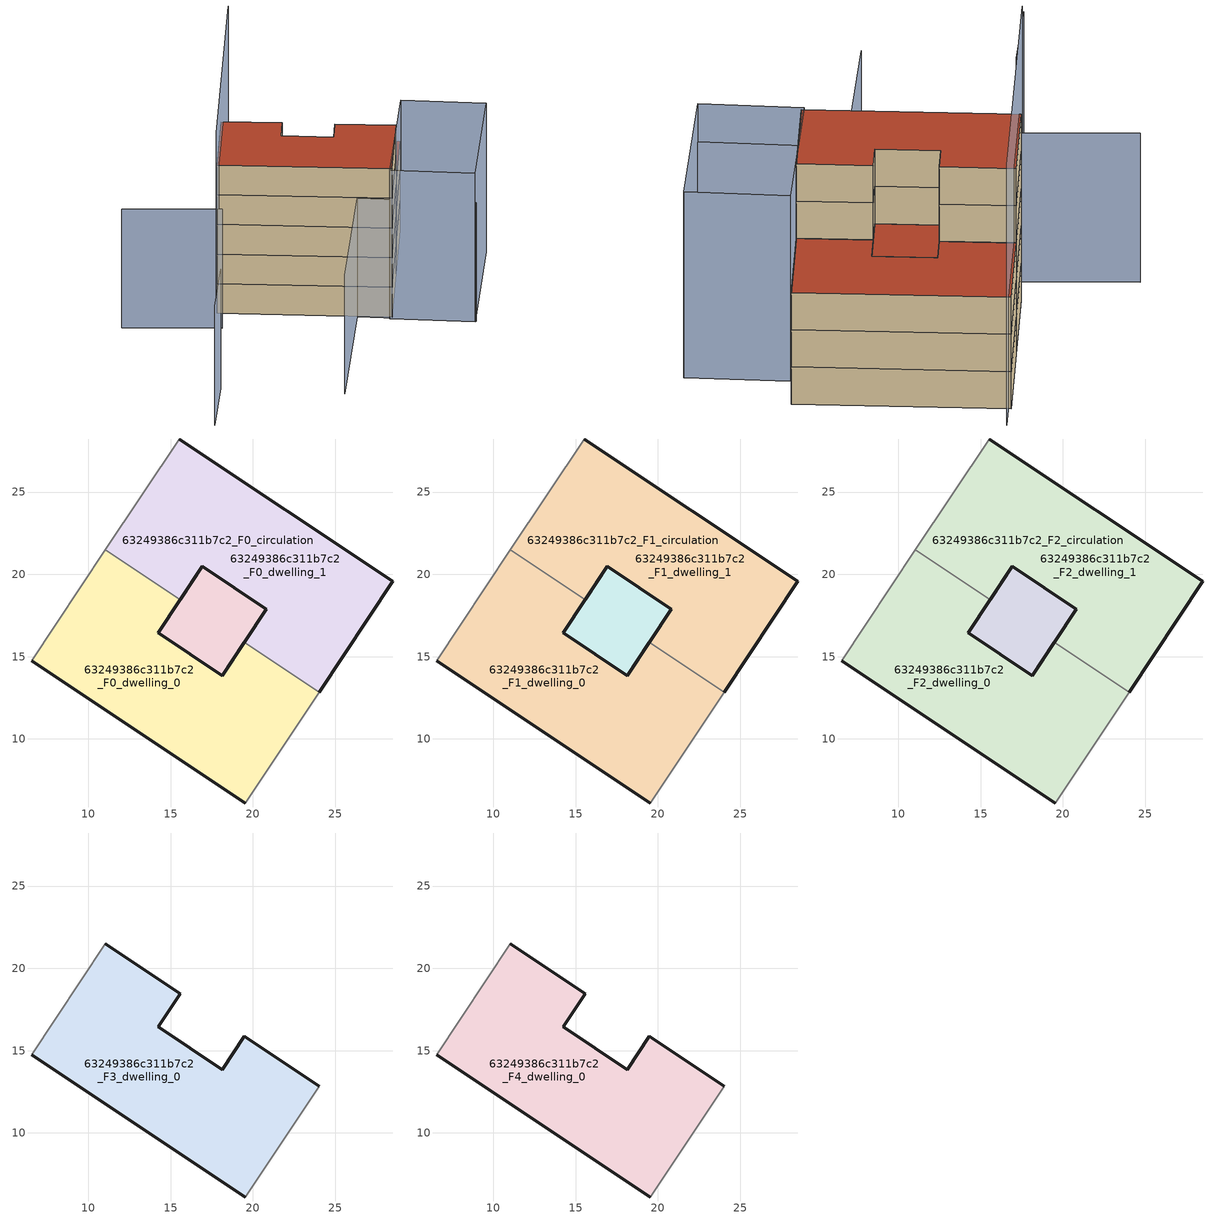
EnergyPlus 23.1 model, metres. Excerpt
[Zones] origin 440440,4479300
63249386c311b7c2_F0_dwelling_0
 floor ground (EU_floor_Construction): 19.48,15.87 24.03,12.85 19.55,6.11 6.56,14.74 11.04,21.48 15.58,18.46 14.24,16.44 18.14,13.85 z0; 20.82,17.89 19.48,15.87 18.14,13.85 14.24,16.44 15.58,18.46 16.93,20.48 z0
 wall outside (EU_wall_Construction): 6.56,14.74 19.55,6.11 / 19.48,15.87 18.14,13.85 14.24,16.44 15.58,18.46 z0:3
 wall adiabatic (EU_wall_Construction): 19.55,6.11 24.03,12.85 / 11.04,21.48 6.56,14.74 z0:3
 wall to 63249386c311b7c2_F0_dwelling_1 (EU_wall_Construction): 24.03,12.85 19.48,15.87 / 15.58,18.46 11.04,21.48 z0:3
63249386c311b7c2_F0_dwelling_1
 floor ground (EU_floor_Construction): 18.58,19.38 20.82,17.89 19.48,15.87 18.14,13.85 14.24,16.44 15.58,18.46 15.97,19.03 16.93,20.48 z0; 28.51,19.59 24.03,12.85 19.48,15.87 20.82,17.89 18.58,19.38 16.93,20.48 15.97,19.03 15.58,18.46 11.04,21.48 15.51,28.22 z0
 wall outside (EU_wall_Construction): 15.58,18.46 16.93,20.48 20.82,17.89 19.48,15.87 / 24.03,12.85 28.51,19.59 15.51,28.22 z0:3
 wall adiabatic (EU_wall_Construction): 15.51,28.22 11.04,21.48 z0:3
63249386c311b7c2_F0_circulation
 floor ground (EU_floor_Construction): 18.58,19.38 20.82,17.89 19.48,15.87 18.14,13.85 14.24,16.44 15.58,18.46 15.97,19.03 16.93,20.48 z0; 19.48,15.87 24.03,12.85 19.55,6.11 6.56,14.74 11.04,21.48 15.58,18.46 14.24,16.44 18.14,13.85 z0; 28.51,19.59 24.03,12.85 19.48,15.87 20.82,17.89 18.58,19.38 16.93,20.48 15.97,19.03 15.58,18.46 11.04,21.48 15.51,28.22 z0
 wall outside (EU_wall_Construction): 20.82,17.89 16.93,20.48 14.24,16.44 18.14,13.85 20.82,17.89 z0:3
 roof outside (EU_floor_Construction): 19.48,15.87 20.82,17.89 18.58,19.38 16.93,20.48 15.97,19.03 15.79,18.77 15.58,18.46 14.24,16.44 18.14,13.85 z3
63249386c311b7c2_F1_dwelling_0
 floor outside (EU_floor_Construction): 19.48,15.87 24.03,12.85 19.55,6.11 6.56,14.74 11.04,21.48 15.58,18.46 14.24,16.44 18.14,13.85 z3
 floor to 63249386c311b7c2_F0_dwelling_0 (EU_floor_Construction): 20.82,17.89 19.48,15.87 18.14,13.85 14.24,16.44 15.58,18.46 16.93,20.48 z3
 wall outside (EU_wall_Construction): 6.56,14.74 19.55,6.11 / 19.48,15.87 18.14,13.85 14.24,16.44 15.58,18.46 z3:6
 wall adiabatic (EU_wall_Construction): 19.55,6.11 24.03,12.85 / 11.04,21.48 6.56,14.74 z3:6
 wall to 63249386c311b7c2_F1_dwelling_1 (EU_wall_Construction): 24.03,12.85 19.48,15.87 / 15.58,18.46 11.04,21.48 z3:6
63249386c311b7c2_F1_dwelling_1
 floor to 63249386c311b7c2_F0_dwelling_1 (EU_floor_Construction): 28.51,19.59 24.03,12.85 19.48,15.87 20.82,17.89 18.58,19.38 16.93,20.48 15.97,19.03 15.58,18.46 11.04,21.48 15.51,28.22 z3; 18.58,19.38 20.82,17.89 19.48,15.87 18.14,13.85 14.24,16.44 15.58,18.46 15.97,19.03 16.93,20.48 z3
 wall outside (EU_wall_Construction): 15.58,18.46 16.93,20.48 20.82,17.89 19.48,15.87 / 24.03,12.85 28.51,19.59 15.51,28.22 z3:6
 wall adiabatic (EU_wall_Construction): 15.51,28.22 11.04,21.48 z3:6
63249386c311b7c2_F1_circulation
 floor outside (EU_floor_Construction): 18.58,19.38 20.82,17.89 19.48,15.87 18.14,13.85 14.24,16.44 15.58,18.46 15.97,19.03 16.93,20.48 z3; 28.51,19.59 24.03,12.85 19.48,15.87 20.82,17.89 18.58,19.38 16.93,20.48 15.97,19.03 15.58,18.46 11.04,21.48 15.51,28.22 z3
 floor to 63249386c311b7c2_F0_circulation (EU_floor_Construction): 19.48,15.87 24.03,12.85 19.55,6.11 6.56,14.74 11.04,21.48 15.58,18.46 14.24,16.44 18.14,13.85 z3
 wall outside (EU_wall_Construction): 20.82,17.89 16.93,20.48 14.24,16.44 18.14,13.85 20.82,17.89 z3:6
 roof outside (EU_floor_Construction): 19.48,15.87 20.82,17.89 18.58,19.38 16.93,20.48 15.97,19.03 15.79,18.77 15.58,18.46 14.24,16.44 18.14,13.85 z6
63249386c311b7c2_F2_dwelling_0
 floor outside (EU_floor_Construction): 19.48,15.87 24.03,12.85 19.55,6.11 6.56,14.74 11.04,21.48 15.58,18.46 14.24,16.44 18.14,13.85 z6
 floor to 63249386c311b7c2_F1_dwelling_0 (EU_floor_Construction): 20.82,17.89 19.48,15.87 18.14,13.85 14.24,16.44 15.58,18.46 16.93,20.48 z6
 wall outside (EU_wall_Construction): 6.56,14.74 19.55,6.11 / 19.48,15.87 18.14,13.85 14.24,16.44 15.58,18.46 z6:9
 wall adiabatic (EU_wall_Construction): 19.55,6.11 24.03,12.85 / 11.04,21.48 6.56,14.74 z6:9
 wall to 63249386c311b7c2_F2_dwelling_1 (EU_wall_Construction): 24.03,12.85 19.48,15.87 / 15.58,18.46 11.04,21.48 z6:9
 roof outside (EU_floor_Construction): 19.48,15.87 20.82,17.89 16.93,20.48 15.58,18.46 14.24,16.44 18.14,13.85 z9
63249386c311b7c2_F2_dwelling_1
 floor to 63249386c311b7c2_F1_dwelling_1 (EU_floor_Construction): 28.51,19.59 24.03,12.85 19.48,15.87 20.82,17.89 18.58,19.38 16.93,20.48 15.97,19.03 15.58,18.46 11.04,21.48 15.51,28.22 z6; 18.58,19.38 20.82,17.89 19.48,15.87 18.14,13.85 14.24,16.44 15.58,18.46 15.97,19.03 16.93,20.48 z6
 wall outside (EU_wall_Construction): 15.58,18.46 16.93,20.48 20.82,17.89 19.48,15.87 / 24.03,12.85 28.51,19.59 15.51,28.22 z6:9
 wall adiabatic (EU_wall_Construction): 15.51,28.22 11.04,21.48 z6:9
 roof outside (EU_roof_Construction): 24.03,12.85 28.51,19.59 15.51,28.22 11.04,21.48 15.58,18.46 15.97,19.03 16.93,20.48 18.58,19.38 20.82,17.89 19.48,15.87 z9; 19.48,15.87 20.82,17.89 18.58,19.38 16.93,20.48 15.97,19.03 15.58,18.46 14.24,16.44 18.14,13.85 z9
63249386c311b7c2_F2_circulation
 floor outside (EU_floor_Construction): 18.58,19.38 20.82,17.89 19.48,15.87 18.14,13.85 14.24,16.44 15.58,18.46 15.97,19.03 16.93,20.48 z6; 28.51,19.59 24.03,12.85 19.48,15.87 20.82,17.89 18.58,19.38 16.93,20.48 15.97,19.03 15.58,18.46 11.04,21.48 15.51,28.22 z6
 floor to 63249386c311b7c2_F1_circulation (EU_floor_Construction): 19.48,15.87 24.03,12.85 19.55,6.11 6.56,14.74 11.04,21.48 15.58,18.46 14.24,16.44 18.14,13.85 z6
 wall outside (EU_wall_Construction): 20.82,17.89 16.93,20.48 14.24,16.44 18.14,13.85 20.82,17.89 z6:9
 roof outside (EU_roof_Construction): 19.48,15.87 20.82,17.89 18.58,19.38 16.93,20.48 15.97,19.03 15.58,18.46 14.24,16.44 18.14,13.85 z9; 19.55,6.11 24.03,12.85 19.48,15.87 18.14,13.85 14.24,16.44 15.58,18.46 11.04,21.48 6.56,14.74 z9; 24.03,12.85 28.51,19.59 15.51,28.22 11.04,21.48 15.58,18.46 15.97,19.03 16.93,20.48 18.58,19.38 20.82,17.89 19.48,15.87 z9
63249386c311b7c2_F3_dwelling_0
 floor to 63249386c311b7c2_F2_dwelling_0 (EU_floor_Construction): 19.48,15.87 24.03,12.85 19.55,6.11 6.56,14.74 11.04,21.48 15.58,18.46 14.24,16.44 18.14,13.85 z9
 wall outside (EU_wall_Construction): 6.56,14.74 19.55,6.11 / 24.03,12.85 19.48,15.87 18.14,13.85 14.24,16.44 15.58,18.46 11.04,21.48 z9:12
 wall adiabatic (EU_wall_Construction): 19.55,6.11 24.03,12.85 / 11.04,21.48 6.56,14.74 z9:12
63249386c311b7c2_F4_dwelling_0
 floor to 63249386c311b7c2_F3_dwelling_0 (EU_floor_Construction): 19.48,15.87 24.03,12.85 19.55,6.11 6.56,14.74 11.04,21.48 15.58,18.46 14.24,16.44 18.14,13.85 z12
 wall outside (EU_wall_Construction): 6.56,14.74 19.55,6.11 / 24.03,12.85 19.48,15.87 18.14,13.85 14.24,16.44 15.58,18.46 11.04,21.48 z12:15
 wall adiabatic (EU_wall_Construction): 19.55,6.11 24.03,12.85 / 11.04,21.48 6.56,14.74 z12:15
 roof outside (EU_roof_Construction): 19.55,6.11 24.03,12.85 19.48,15.87 18.14,13.85 14.24,16.44 15.58,18.46 11.04,21.48 6.56,14.74 z15
shading: -4.35,-3 -0.32,2.63 / 8.52,-4 16.89,7.75 / 16.89,7.75 25.53,1.59 / -2.05,16.79 5.55,12.12 z0:12; 33,12.28 25.41,1.55 / 25.41,1.55 19.21,5.94 / 19.21,5.94 26.8,16.67 / 26.8,16.67 33,12.28 z0:15; 17.04,30.13 3.88,10.45 z0:21
[Building]
EU S2 Campaign: North Axis=0; Terrain=City; Solar Distribution=FullExterior
[Site:Location]
Madrid: Latitude=40.5; Longitude=-3.5; Time Zone=1; Elevation=609
[SizingPeriod:WeatherFileDays]
AnnualSizingPeriod: Begin Month=1; Begin Day of Month=1; End Month=12; End Day of Month=31; Day of Week for Start Day=Monday; Use Weather File Daylight Saving Period=No; Use Weather File Rain and Snow Indicators=No
[MATERIAL]
EU_InternalMass_Material: Roughness=MediumRough; Thickness=0.1; Conductivity=1; Density=1800; Specific Heat=900; Thermal Absorptance=0.9; Solar Absorptance=0.7; Visible Absorptance=0.7
[MATERIAL:NOMASS] Roughness=MediumRough; Thermal Absorptance=0.9; Solar Absorptance=0.7; Visible Absorptance=0.7
Name | Thermal Resistance
EU_wall_NoMass | 0.609216
EU_roof_NoMass | 0.513268
EU_floor_NoMass | 0.568163
[CONSTRUCTION]
EU_wall_Construction: EU_wall_NoMass
EU_roof_Construction: EU_roof_NoMass
EU_floor_Construction: EU_floor_NoMass
EU_InternalMass_Construction: EU_InternalMass_Material
[ZONE] Type=1; Multiplier=1; Ceiling Height=autocalculate; Floor Area=autocalculate; Part of Total Floor Area=Yes
Name | Volume
63249386c311b7c2_F0_dwelling_0; 63249386c311b7c2_F1_dwelling_0; 63249386c311b7c2_F2_dwelling_0 | 412.866
63249386c311b7c2_F3_dwelling_0 | 344.686
63249386c311b7c2_F4_dwelling_0 | 344.687
63249386c311b7c2_F0_dwelling_1; 63249386c311b7c2_F1_dwelling_1; 63249386c311b7c2_F2_dwelling_1 | 412.865
63249386c311b7c2_F0_circulation; 63249386c311b7c2_F1_circulation; 63249386c311b7c2_F2_circulation | 757.552
[INTERNALMASS] Construction=EU_InternalMass_Construction
Name | Zone or ZoneList | Surface Area
63249386c311b7c2_F0_dwelling_0_EU_InternalMass | 63249386c311b7c2_F0_dwelling_0 | 114.895
63249386c311b7c2_F0_dwelling_1_EU_InternalMass | 63249386c311b7c2_F0_dwelling_1 | 114.895
63249386c311b7c2_F1_dwelling_0_EU_InternalMass | 63249386c311b7c2_F1_dwelling_0 | 114.895
63249386c311b7c2_F1_dwelling_1_EU_InternalMass | 63249386c311b7c2_F1_dwelling_1 | 114.895
63249386c311b7c2_F2_dwelling_0_EU_InternalMass | 63249386c311b7c2_F2_dwelling_0 | 114.895
63249386c311b7c2_F2_dwelling_1_EU_InternalMass | 63249386c311b7c2_F2_dwelling_1 | 114.895
63249386c311b7c2_F3_dwelling_0_EU_InternalMass | 63249386c311b7c2_F3_dwelling_0 | 252.736
63249386c311b7c2_F4_dwelling_0_EU_InternalMass | 63249386c311b7c2_F4_dwelling_0 | 252.736
[OTHEREQUIPMENT] Fuel Type=Electricity; Design Level Calculation Method=Watts/Area; Power per Zone Floor Area=1; Fraction Latent=0; Fraction Radiant=0; Fraction Lost=0; Carbon Dioxide Generation Rate=0; EndUse Subcategory=EU_Step8_InternalGains
Name | Zone or ZoneList or Space or SpaceList | Schedule
EU_Step8_InternalGain_63249386c311b7c2_F0_dwelling_0_f000 | 63249386c311b7c2_F0_dwelling_0 | EU_Step8_GainSchedule_63249386c311b7c2_F0_dwelling_0_f000
EU_Step8_InternalGain_63249386c311b7c2_F0_dwelling_1_f000 | 63249386c311b7c2_F0_dwelling_1 | EU_Step8_GainSchedule_63249386c311b7c2_F0_dwelling_1_f000
EU_Step8_InternalGain_63249386c311b7c2_F1_dwelling_0_f000 | 63249386c311b7c2_F1_dwelling_0 | EU_Step8_GainSchedule_63249386c311b7c2_F1_dwelling_0_f000
EU_Step8_InternalGain_63249386c311b7c2_F1_dwelling_1_f000 | 63249386c311b7c2_F1_dwelling_1 | EU_Step8_GainSchedule_63249386c311b7c2_F1_dwelling_1_f000
EU_Step8_InternalGain_63249386c311b7c2_F2_dwelling_0_f000 | 63249386c311b7c2_F2_dwelling_0 | EU_Step8_GainSchedule_63249386c311b7c2_F2_dwelling_0_f000
EU_Step8_InternalGain_63249386c311b7c2_F2_dwelling_1_f000 | 63249386c311b7c2_F2_dwelling_1 | EU_Step8_GainSchedule_63249386c311b7c2_F2_dwelling_1_f000
EU_Step8_InternalGain_63249386c311b7c2_F3_dwelling_0_f000 | 63249386c311b7c2_F3_dwelling_0 | EU_Step8_GainSchedule_63249386c311b7c2_F3_dwelling_0_f000
EU_Step8_InternalGain_63249386c311b7c2_F4_dwelling_0_f000 | 63249386c311b7c2_F4_dwelling_0 | EU_Step8_GainSchedule_63249386c311b7c2_F4_dwelling_0_f000
[ZONEINFILTRATION:DESIGNFLOWRATE] Schedule=EU_AlwaysOn; Design Flow Rate Calculation Method=Flow/Area; Flow Rate per Floor Area=0.0005; Constant Term Coefficient=1; Temperature Term Coefficient=0; Velocity Term Coefficient=0; Velocity Squared Term Coefficient=0
Name | Zone or ZoneList or Space or SpaceList
EU_Circulation_Infiltration_63249386c311b7c2_F0_circulation | 63249386c311b7c2_F0_circulation
EU_Circulation_Infiltration_63249386c311b7c2_F1_circulation | 63249386c311b7c2_F1_circulation
EU_Circulation_Infiltration_63249386c311b7c2_F2_circulation | 63249386c311b7c2_F2_circulation
[ZONEVENTILATION:DESIGNFLOWRATE] Schedule=EU_AlwaysOn; Design Flow Rate Calculation Method=AirChanges/Hour; Air Changes per Hour=0.752966; Ventilation Type=Natural; Fan Pressure Rise=0; Fan Total Efficiency=1; Constant Term Coefficient=1; Temperature Term Coefficient=0; Velocity Term Coefficient=0; Velocity Squared Term Coefficient=0; Minimum Indoor Temperature=-100; Maximum Indoor Temperature=100; Delta Temperature=-100; Minimum Outdoor Temperature=-100; Maximum Outdoor Temperature=100; Maximum Wind Speed=40
Name | Zone or ZoneList or Space or SpaceList
EU_ConstantAir_63249386c311b7c2_F0_dwelling_0 | 63249386c311b7c2_F0_dwelling_0
EU_ConstantAir_63249386c311b7c2_F0_dwelling_1 | 63249386c311b7c2_F0_dwelling_1
EU_ConstantAir_63249386c311b7c2_F1_dwelling_0 | 63249386c311b7c2_F1_dwelling_0
EU_ConstantAir_63249386c311b7c2_F1_dwelling_1 | 63249386c311b7c2_F1_dwelling_1
EU_ConstantAir_63249386c311b7c2_F2_dwelling_0 | 63249386c311b7c2_F2_dwelling_0
EU_ConstantAir_63249386c311b7c2_F2_dwelling_1 | 63249386c311b7c2_F2_dwelling_1
EU_ConstantAir_63249386c311b7c2_F3_dwelling_0 | 63249386c311b7c2_F3_dwelling_0
EU_ConstantAir_63249386c311b7c2_F4_dwelling_0 | 63249386c311b7c2_F4_dwelling_0
[HVACTEMPLATE:THERMOSTAT] Constant Heating Setpoint=20; Constant Cooling Setpoint=50
EU_HeatOnly_63249386c311b7c2_F0_dwelling_0; EU_HeatOnly_63249386c311b7c2_F0_dwelling_1; EU_HeatOnly_63249386c311b7c2_F1_dwelling_0; EU_HeatOnly_63249386c311b7c2_F1_dwelling_1; EU_HeatOnly_63249386c311b7c2_F2_dwelling_0; EU_HeatOnly_63249386c311b7c2_F2_dwelling_1; EU_HeatOnly_63249386c311b7c2_F3_dwelling_0; EU_HeatOnly_63249386c311b7c2_F4_dwelling_0
[HVACTEMPLATE:ZONE:IDEALLOADSAIRSYSTEM] System Availability Schedule=EU_AlwaysOn; Maximum Heating Supply Air Temperature=50; Minimum Cooling Supply Air Temperature=13; Maximum Heating Supply Air Humidity Ratio=0.0156; Minimum Cooling Supply Air Humidity Ratio=0.0077; Heating Limit=NoLimit; Cooling Limit=NoLimit; Heating Availability Schedule=EU_AlwaysOn; Cooling Availability Schedule=EU_CoolingOff; Dehumidification Control Type=ConstantSensibleHeatRatio; Cooling Sensible Heat Ratio=0.7; Dehumidification Setpoint=60; Humidification Control Type=None; Humidification Setpoint=30; Outdoor Air Method=None; Outdoor Air Flow Rate per Person=0.00944; Outdoor Air Flow Rate per Zone Floor Area=0; Outdoor Air Flow Rate per Zone=0; Demand Controlled Ventilation Type=None; Outdoor Air Economizer Type=NoEconomizer; Heat Recovery Type=None; Sensible Heat Recovery Effectiveness=0.7; Latent Heat Recovery Effectiveness=0.65
Name | Template Thermostat
63249386c311b7c2_F0_dwelling_0 | EU_HeatOnly_63249386c311b7c2_F0_dwelling_0
63249386c311b7c2_F0_dwelling_1 | EU_HeatOnly_63249386c311b7c2_F0_dwelling_1
63249386c311b7c2_F1_dwelling_0 | EU_HeatOnly_63249386c311b7c2_F1_dwelling_0
63249386c311b7c2_F1_dwelling_1 | EU_HeatOnly_63249386c311b7c2_F1_dwelling_1
63249386c311b7c2_F2_dwelling_0 | EU_HeatOnly_63249386c311b7c2_F2_dwelling_0
63249386c311b7c2_F2_dwelling_1 | EU_HeatOnly_63249386c311b7c2_F2_dwelling_1
63249386c311b7c2_F3_dwelling_0 | EU_HeatOnly_63249386c311b7c2_F3_dwelling_0
63249386c311b7c2_F4_dwelling_0 | EU_HeatOnly_63249386c311b7c2_F4_dwelling_0
[SIZING:ZONE] Zone Cooling Design Supply Air Temperature Input Method=SupplyAirTemperature; Zone Cooling Design Supply Air Temperature=13; Zone Heating Design Supply Air Temperature Input Method=SupplyAirTemperature; Zone Heating Design Supply Air Temperature=50; Zone Cooling Design Supply Air Humidity Ratio=0.008; Zone Heating Design Supply Air Humidity Ratio=0.008; Cooling Design Air Flow Method=DesignDay; Cooling Design Air Flow Rate=0; Cooling Minimum Air Flow per Zone Floor Area=0.000762; Cooling Minimum Air Flow=0; Cooling Minimum Air Flow Fraction=0.2; Heating Design Air Flow Method=DesignDay; Heating Design Air Flow Rate=0; Heating Maximum Air Flow per Zone Floor Area=0.002032; Heating Maximum Air Flow=0.141576; Heating Maximum Air Flow Fraction=0.3; Account for Dedicated Outdoor Air System=No; Dedicated Outdoor Air System Control Strategy=NeutralSupplyAir; Dedicated Outdoor Air Low Setpoint Temperature for Design=autosize; Dedicated Outdoor Air High Setpoint Temperature for Design=autosize; Zone Load Sizing Method=Sensible Load Only No Latent Load; Zone Latent Cooling Design Supply Air Humidity Ratio Input Method=HumidityRatioDifference; Zone Cooling Design Supply Air Humidity Ratio Difference=0.005; Zone Latent Heating Design Supply Air Humidity Ratio Input Method=HumidityRatioDifference; Zone Humidification Design Supply Air Humidity Ratio Difference=0.005
63249386c311b7c2_F0_dwelling_0; 63249386c311b7c2_F0_dwelling_1; 63249386c311b7c2_F1_dwelling_0; 63249386c311b7c2_F1_dwelling_1; 63249386c311b7c2_F2_dwelling_0; 63249386c311b7c2_F2_dwelling_1; 63249386c311b7c2_F3_dwelling_0; 63249386c311b7c2_F4_dwelling_0
[SCHEDULE:CONSTANT]
Name | Hourly Value
EU_AlwaysOn | 1
EU_CoolingOff | 0
[SCHEDULE:FILE] Column Number=1; Rows to Skip at Top=0; Number of Hours of Data=8760; Column Separator=Comma; Interpolate to Timestep=No; Minutes per Item=60; Adjust Schedule for Daylight Savings=Yes
Name | File
EU_Step8_GainSchedule_63249386c311b7c2_F0_dwelling_0_f000 | ../../schedules/63249386c311b7c2/63249386c311b7c2_F0_dwelling_0_f000_gain.csv
EU_Step8_GainSchedule_63249386c311b7c2_F0_dwelling_1_f000 | ../../schedules/63249386c311b7c2/63249386c311b7c2_F0_dwelling_1_f000_gain.csv
EU_Step8_GainSchedule_63249386c311b7c2_F1_dwelling_0_f000 | ../../schedules/63249386c311b7c2/63249386c311b7c2_F1_dwelling_0_f000_gain.csv
EU_Step8_GainSchedule_63249386c311b7c2_F1_dwelling_1_f000 | ../../schedules/63249386c311b7c2/63249386c311b7c2_F1_dwelling_1_f000_gain.csv
EU_Step8_GainSchedule_63249386c311b7c2_F2_dwelling_0_f000 | ../../schedules/63249386c311b7c2/63249386c311b7c2_F2_dwelling_0_f000_gain.csv
EU_Step8_GainSchedule_63249386c311b7c2_F2_dwelling_1_f000 | ../../schedules/63249386c311b7c2/63249386c311b7c2_F2_dwelling_1_f000_gain.csv
EU_Step8_GainSchedule_63249386c311b7c2_F3_dwelling_0_f000 | ../../schedules/63249386c311b7c2/63249386c311b7c2_F3_dwelling_0_f000_gain.csv
EU_Step8_GainSchedule_63249386c311b7c2_F4_dwelling_0_f000 | ../../schedules/63249386c311b7c2/63249386c311b7c2_F4_dwelling_0_f000_gain.csv
